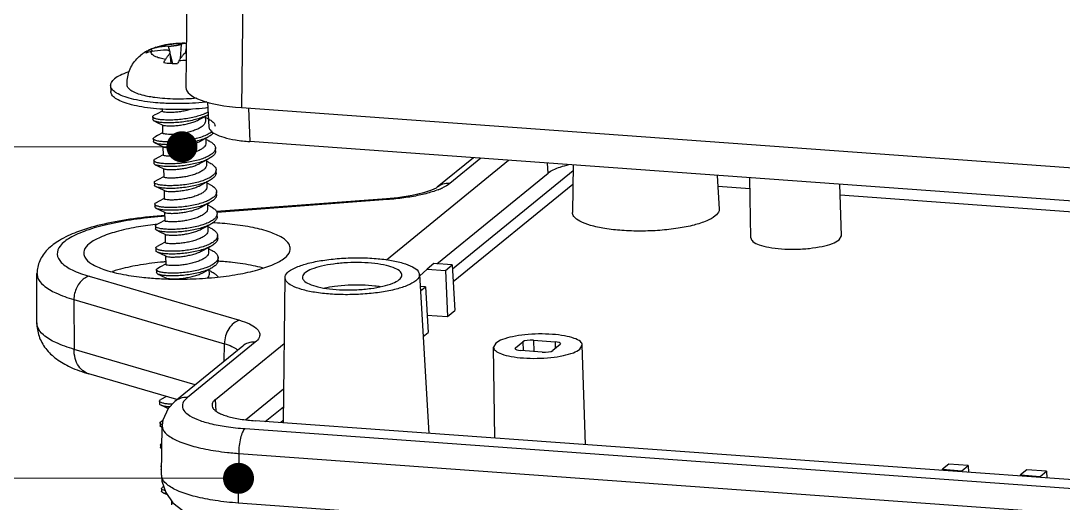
# Model space of a CAD drawing. Header units: millimetres. Extents: x 0 to 1787, y -410 to 0.
# Drawn here: x 1456.2 to 1506.6, y -365.4 to -342.1 of the extents above; entities that cross this region are included whole.
import ezdxf

# ---------------------------------------------------------------- set-up
doc = ezdxf.new("R2010")
doc.units = ezdxf.units.MM
doc.header["$MEASUREMENT"] = 0
doc.layers.get('0').update_dxf_attribs({"linetype": 'CONTINUOUS'})
doc.layers.add('3_ALL_AXES', color=7, linetype='CONTINUOUS')
doc.layers.add('from', color=7, linetype='CONTINUOUS', lineweight=13)
doc.styles.add('宋体', font='SimSun.ttf')
doc.dimstyles.new('YanXiu', dxfattribs={"dimscale": 1.5, "dimtxt": 2.5, "dimasz": 2.2, "dimexe": 0.65, "dimexo": 0.65, "dimgap": 0.5, "dimtad": 1, "dimzin": 0, "dimdsep": 46, "dimtxsty": '宋体', "dimcen": 0, "dimclrd": 3, "dimclre": 3, "dimclrt": 3, "dimadec": 0, "dimazin": 0, "dimtfac": 1, "dimtdec": 4, "dimtofl": 0, "dimtmove": 0, "dimatfit": 3, "dimfxl": 0, "dimtolj": 1, "dimtzin": 0, "dimlwd": 0, "dimlwe": 0, "dimarcsym": 0})

# ---------------------------------------------------------------- blocks, each defined once
blk = doc.blocks.new('*U24')
at = {"color": 7, "linetype": 'Continuous'}
for p, q in [((-129.144, 81.186), (-129.418, 55.945)), ((-126.449, 80.204), (-126.723, 54.967)), ((-129.651, 58.032), (-129.69, 57.326)), ((-129.446, 58.08), (-129.432, 58.08)), ((-131.105, 57.791), (-131.042, 57.707)), ((-131.042, 57.707), (-131.025, 57.685)), ((-130.272, 57.935), (-130.214, 57.711)), ((-130.197, 57.586), (-130.143, 57.112)), ((-130.12, 57.111), (-130.172, 57.654)), ((-130.155, 57.484), (-130.058, 57.108)), ((-129.397, 57.862), (-129.45, 57.601)), ((-128.374, 55.235), (-128.301, 54.029)), ((-126.723, 54.967), (-23.693, 47.513)), ((-126.385, 54.942), (-126.327, 53.328)), ((-131.017, 54.525), (-131.013, 54.393)), ((-128.37, 54.443), (-128.475, 54.492)), ((-130.943, 54.323), (-130.798, 54.255)), ((-130.798, 54.255), (-130.524, 54.125)), ((-130.992, 53.468), (-130.988, 53.335)), ((-128.345, 53.385), (-128.45, 53.434)), ((-130.918, 53.265), (-130.773, 53.198)), ((-130.773, 53.198), (-130.499, 53.068)), ((-127.977, 52.878), (-127.98, 53.01)), ((-23.3, 45.875), (-126.327, 53.328)), ((-119.709, 47.607), (-113.808, 52.422)), ((-115.506, 52.545), (-117.258, 51.115)), ((-115.156, 52.52), (-116.647, 51.303)), ((-130.966, 52.41), (-130.963, 52.278)), ((-130.893, 52.208), (-130.748, 52.14)), ((-130.748, 52.14), (-130.474, 52.01)), ((-128.32, 52.327), (-128.425, 52.376)), ((-127.952, 51.82), (-127.955, 51.952)), ((-116.524, 47.176), (-110.697, 51.93)), ((-111.905, 51.804), (-111.933, 52.286)), ((-110.694, 52.197), (-110.723, 49.895)), ((-117.287, 47.413), (-111.905, 51.804)), ((-103.722, 51.692), (-103.624, 50.064)), ((-102.099, 48.67), (-102.142, 51.578)), ((-130.941, 51.352), (-130.938, 51.22)), ((-130.868, 51.15), (-130.723, 51.082)), ((-130.723, 51.082), (-130.449, 50.952)), ((-128.294, 51.269), (-128.4, 51.319)), ((-110.706, 51.257), (-116.486, 46.54)), ((-102.134, 51.042), (-103.69, 51.155)), ((-97.713, 48.774), (-97.795, 51.264)), ((-119.717, 50.555), (-127.935, 49.938)), ((-127.927, 50.762), (-127.93, 50.894)), ((-119.665, 50.519), (-127.909, 49.901)), ((-119.161, 50.609), (-119.717, 50.555)), ((-119.665, 50.519), (-119.717, 50.555)), ((-76.395, 49.18), (-97.777, 50.727)), ((-130.916, 50.294), (-130.913, 50.162)), ((-130.843, 50.092), (-130.698, 50.024)), ((-130.698, 50.024), (-130.424, 49.894)), ((-128.269, 50.211), (-128.375, 50.261)), ((-130.435, 49.751), (-130.61, 49.738)), ((-130.558, 49.702), (-130.61, 49.738)), ((-130.432, 49.711), (-130.558, 49.702)), ((-127.902, 49.704), (-127.905, 49.836)), ((-130.891, 49.236), (-130.888, 49.104)), ((-130.818, 49.034), (-130.673, 48.966)), ((-130.673, 48.966), (-130.399, 48.837)), ((-128.244, 49.154), (-128.35, 49.203)), ((-127.876, 48.646), (-127.88, 48.779)), ((-97.833, 48.571), (-97.713, 48.774)), ((-130.866, 48.179), (-130.863, 48.046)), ((-130.793, 47.976), (-130.648, 47.909)), ((-130.648, 47.909), (-130.374, 47.779)), ((-128.219, 48.096), (-128.325, 48.145)), ((-127.851, 47.589), (-127.855, 47.721)), ((-117.425, 47.423), (-117.751, 47.157)), ((-116.534, 47.358), (-117.425, 47.423)), ((-136.622, 44.556), (-136.614, 46.949)), ((-130.841, 47.121), (-130.838, 46.989)), ((-130.767, 46.919), (-130.623, 46.851)), ((-128.194, 47.038), (-128.3, 47.088)), ((-118.125, 46.899), (-117.663, 39.212)), ((-117.751, 47.157), (-118.12, 46.814)), ((-117.751, 47.157), (-116.86, 47.093)), ((-116.86, 47.093), (-116.534, 47.358)), ((-116.86, 47.093), (-116.77, 44.861)), ((-116.534, 47.358), (-116.405, 45.159)), ((-134.099, 46.813), (-126.82, 44.681)), ((-130.623, 46.851), (-130.349, 46.721)), ((-124.623, 46.745), (-124.711, 39.722)), ((-117.837, 46.295), (-118.09, 46.314)), ((-118.077, 46.1), (-117.837, 46.295)), ((-117.837, 46.295), (-117.708, 44.096)), ((-134.831, 45.681), (-134.823, 43.277)), ((-134.831, 45.681), (-127.552, 43.549)), ((-117.757, 44.932), (-116.77, 44.861)), ((-116.77, 44.861), (-116.405, 45.159)), ((-117.945, 43.902), (-117.708, 44.096)), ((-126.667, 43.438), (-129.951, 40.758)), ((-126.058, 43.624), (-129.341, 40.946)), ((-127.984, 40.856), (-124.663, 43.565)), ((-127.558, 42.711), (-127.552, 43.549)), ((-114.428, 43.578), (-114.545, 43.382)), ((-114.481, 38.982), (-114.545, 43.381)), ((-113.495, 43.312), (-113.473, 43.35)), ((-113.473, 43.35), (-113.115, 43.642)), ((-113.471, 43.283), (-113.473, 43.35)), ((-113.115, 43.642), (-113.102, 43.22)), ((-112.606, 43.721), (-112.59, 43.17)), ((-112.606, 43.721), (-111.567, 43.646)), ((-111.319, 43.512), (-111.677, 43.22)), ((-111.567, 43.646), (-111.563, 43.313)), ((-111.297, 43.549), (-111.319, 43.512)), ((-110.364, 43.284), (-110.247, 43.483)), ((-110.089, 38.676), (-110.247, 43.483)), ((-128.967, 41.561), (-134.823, 43.277)), ((-112.185, 43.141), (-113.225, 43.216)), ((-129.846, 40.844), (-134.113, 42.093)), ((-126.526, 39.874), (-124.691, 41.372)), ((-130.351, 40.992), (-130.624, 40.847)), ((-127.951, 40.291), (-127.984, 40.856)), ((-130.691, 40.774), (-130.688, 40.642)), ((-130.617, 40.572), (-130.472, 40.504)), ((-130.472, 40.504), (-130.279, 40.413)), ((-125.582, 39.785), (-124.701, 40.503)), ((-130.539, 39.821), (-130.598, 39.79)), ((-23.037, 32.367), (-126.063, 39.82)), ((-124.71, 39.83), (-124.832, 39.731)), ((-130.666, 39.716), (-130.663, 39.584)), ((-130.59, 37.191), (-130.564, 39.593)), ((-130.564, 39.592), (-130.564, 39.588)), ((-126.554, 39.443), (-23.475, 31.986)), ((-130.641, 38.659), (-130.637, 38.526)), ((-126.857, 38.241), (-126.884, 35.836)), ((-126.857, 38.241), (-23.778, 30.784)), ((-130.615, 37.601), (-130.612, 37.469)), ((-92.854, 37.417), (-92.838, 37.473)), ((-92.531, 37.724), (-92.838, 37.473)), ((-92.838, 37.473), (-91.893, 37.405)), ((-91.586, 37.655), (-92.531, 37.724)), ((-91.893, 37.405), (-91.906, 37.349)), ((-91.893, 37.405), (-91.586, 37.655)), ((-91.586, 37.655), (-91.567, 37.324)), ((-88.751, 37.45), (-89.058, 37.2)), ((-87.805, 37.382), (-88.751, 37.45)), ((-88.112, 37.131), (-87.805, 37.382)), ((-87.805, 37.382), (-87.786, 37.051)), ((-89.073, 37.144), (-89.058, 37.2)), ((-89.058, 37.2), (-88.112, 37.131)), ((-88.112, 37.131), (-88.125, 37.075)), ((-130.59, 36.543), (-130.587, 36.411)), ((-130.484, 36.637), (-130.523, 36.616)), ((-130.517, 36.341), (-130.321, 36.249)), ((-23.681, 28.371), (-126.884, 35.836))]:
    blk.add_line(p, q, dxfattribs=at)
for points in [[(-130.568, 54.801), (-130.811, 54.672), (-130.949, 54.599)], [(-128.771, 54.39), (-128.511, 54.528), (-128.373, 54.601)], [(-130.543, 53.744), (-130.786, 53.614), (-130.924, 53.541)], [(-128.746, 53.332), (-128.486, 53.471), (-128.348, 53.543)], [(-130.518, 52.686), (-130.761, 52.556), (-130.899, 52.483)], [(-128.72, 52.274), (-128.461, 52.413), (-128.323, 52.486)], [(-130.493, 51.628), (-130.736, 51.498), (-130.874, 51.425)], [(-128.695, 51.217), (-128.436, 51.355), (-128.298, 51.428)], [(-117.258, 51.115), (-117.311, 51.08), (-117.531, 50.975), (-117.919, 50.846), (-118.466, 50.717), (-119.161, 50.609)], [(-130.468, 50.57), (-130.711, 50.44), (-130.849, 50.367)], [(-128.67, 50.159), (-128.411, 50.297), (-128.273, 50.37)], [(-130.443, 49.512), (-130.686, 49.383), (-130.824, 49.31)], [(-128.645, 49.101), (-128.386, 49.24), (-128.248, 49.312)], [(-130.418, 48.455), (-130.661, 48.325), (-130.799, 48.252)], [(-128.62, 48.043), (-128.361, 48.182), (-128.223, 48.254)], [(-130.393, 47.397), (-130.636, 47.267), (-130.774, 47.194)], [(-128.595, 46.985), (-128.336, 47.124), (-128.198, 47.197)], [(-129.951, 40.758), (-130.275, 40.423), (-130.536, 39.849), (-130.564, 39.588)], [(-130.59, 37.193), (-130.57, 36.905), (-130.39, 36.345), (-130.04, 35.858), (-129.561, 35.476), (-128.978, 35.188), (-128.266, 34.965), (-127.379, 34.794), (-126.502, 34.701)]]:
    blk.add_lwpolyline(points, dxfattribs=at)
for centre, radius, start, end in [((-129.533, 53.345), 4.732, 95.5211, 97.8979), ((-129.492, 52.935), 5.145, 93.7337, 95.5335), ((-129.472, 52.636), 5.444, 91.2676, 93.7401), ((-129.471, 52.614), 5.466, 89.7379, 91.2702), ((-129.4, 57.446), 0.636, 94.1534, 97.2417), ((-130.83, 56.287), 1.411, 100.4031, 110.8953), ((-130.592, 56.737), 1.173, 115.9552, 116.1072), ((-130.602, 56.473), 1.411, 100.4031, 110.8953), ((-130.12, 52.439), 5.324, 94.0853, 100.4369), ((-129.892, 52.625), 5.324, 94.0853, 100.4369), ((-129.71, 62.717), 5.462, 269.7372, 273.2164), ((-129.054, 55.897), 1.463, 297.7095, 299.3734), ((-128.993, 53.109), 1.472, 63.0022, 64.9467), ((-118.414, 54.07), 3.3, 291.3889, 295.3984), ((-128.891, 27.48), 22.284, 94.2919, 94.4149), ((-128.232, 49.866), 0.334, 330.7191, 332.6614), ((-129.127, 33.227), 16.181, 96.0225, 96.2929), ((-129.166, 50.21), 2.052, 294.1578, 294.6192), ((-129.8, 63.387), 16.715, 266.6291, 267.9015), ((-128.681, 47.004), 0.414, 318.5695, 322.9873), ((-130.536, 39.645), 0.144, 224.6912, 226.5061), ((-110.23, 38.666), 0.141, 359.3952, 4.0076), ((-125.649, 54.109), 15.914, 263.653, 264.9067), ((-125.537, 55.349), 17.159, 264.9004, 265.587)]:
    blk.add_arc(centre, radius, start, end, dxfattribs=at)
for centre, major_axis, ratio, start_param, end_param in [((-125.417, 56.03), (4.001, 0.095), 0.27333, 3.132075, 4.37343), ((-112.737, 43.615), (0.4, 0.009), 0.273461, 1.232563, 2.803283), ((-111.697, 43.539), (0.4, 0.009), 0.273435, -0.001728, 1.232418), ((-113.095, 43.322), (0.4, 0.009), 0.273435, -3.137146, -1.909175), ((-112.055, 43.247), (0.4, 0.009), 0.273461, -1.90903, -0.338309)]:
    blk.add_ellipse(centre, major_axis=major_axis, ratio=ratio, start_param=start_param, end_param=end_param, dxfattribs=at)
for points, start_tangent, end_tangent in [([(-130.183, 58.032), (-130.393, 57.998), (-130.65, 57.936), (-130.857, 57.861)], (-0.990444, -0.137919), (-0.911403, -0.411516)), ([(-130.272, 57.935), (-130.224, 57.939), (-130.177, 57.943), (-130.129, 57.948), (-130.079, 57.953), (-130.028, 57.959), (-129.976, 57.966), (-129.924, 57.973), (-129.876, 57.981), (-129.83, 57.989), (-129.788, 57.997), (-129.751, 58.004), (-129.719, 58.012), (-129.693, 58.018), (-129.67, 58.025), (-129.651, 58.032)], (0.997441, 0.071498), (0.930146, 0.36719)), ([(-129.48, 58.077), (-129.515, 58.071), (-129.551, 58.064), (-129.586, 58.054), (-129.62, 58.043), (-129.651, 58.032)], (-0.992037, -0.125945), (-0.930146, -0.36719)), ([(-131.333, 57.605), (-131.302, 57.653), (-131.253, 57.701)], (0.432012, 0.901868), (0.774806, 0.632199)), ([(-131.253, 57.701), (-131.187, 57.747), (-131.108, 57.79)], (0.774806, 0.632199), (0.897971, 0.440055)), ([(-130.397, 57.304), (-130.654, 57.355), (-130.86, 57.421), (-131.004, 57.499), (-131.08, 57.585), (-131.085, 57.675)], (-0.988599, 0.150574), (0.331469, 0.943466)), ([(-130.172, 57.653), (-130.173, 57.66), (-130.179, 57.677), (-130.192, 57.694), (-130.21, 57.708), (-130.234, 57.721), (-130.263, 57.732), (-130.296, 57.74), (-130.333, 57.747), (-130.371, 57.75), (-130.411, 57.752), (-130.454, 57.752), (-130.5, 57.749)], (-0.093448, 0.995624), (-0.997441, -0.071498)), ([(-130.197, 57.586), (-130.229, 57.546), (-130.262, 57.502), (-130.296, 57.456), (-130.33, 57.406), (-130.364, 57.355), (-130.397, 57.304)], (-0.626057, -0.779777), (-0.533348, -0.845896)), ([(-130.197, 57.586), (-130.184, 57.606), (-130.175, 57.625), (-130.171, 57.643), (-130.172, 57.653)], (0.626057, 0.779777), (-0.093448, 0.995624)), ([(-129.536, 57.538), (-129.567, 57.498), (-129.6, 57.455), (-129.634, 57.408), (-129.669, 57.358), (-129.702, 57.307), (-129.735, 57.256)], (-0.626057, -0.779777), (-0.533348, -0.845896)), ([(-129.4, 57.621), (-129.437, 57.607), (-129.468, 57.592), (-129.495, 57.575), (-129.517, 57.558), (-129.536, 57.538)], (-0.947751, -0.319012), (-0.626057, -0.779777)), ([(-130.481, 57.146), (-130.442, 57.226), (-130.397, 57.304)], (0.414946, 0.909846), (0.533348, 0.845896)), ([(-130.481, 57.146), (-130.162, 57.112), (-129.82, 57.098)], (0.990464, -0.137771), (0.999898, -0.014306)), ([(-129.735, 57.256), (-129.78, 57.178), (-129.82, 57.098)], (-0.533348, -0.845896), (-0.414946, -0.909846)), ([(-128.463, 54.691), (-128.519, 54.666), (-128.784, 54.571), (-129.083, 54.492), (-129.404, 54.431), (-129.73, 54.39), (-130.047, 54.368), (-130.338, 54.365), (-130.591, 54.38), (-130.792, 54.409), (-130.933, 54.45), (-131.006, 54.498), (-131.013, 54.525)], (-0.90939, -0.415944), (-0.033943, 0.999424)), ([(-131.013, 54.525), (-131.009, 54.551), (-130.95, 54.599)], (-0.033943, 0.999424), (0.915154, 0.403105)), ([(-128.373, 54.601), (-128.419, 54.578), (-128.667, 54.476), (-128.956, 54.39), (-129.272, 54.321), (-129.6, 54.272), (-129.924, 54.242), (-130.229, 54.232), (-130.499, 54.24), (-130.722, 54.264), (-130.887, 54.302), (-130.944, 54.321)], (-0.885178, -0.465253), (-0.908353, 0.418205)), ([(-129.142, 54.889), (-129.253, 54.857), (-129.497, 54.801), (-129.745, 54.761), (-129.979, 54.738), (-130.189, 54.73), (-130.36, 54.735), (-130.482, 54.751), (-130.55, 54.775), (-130.558, 54.792)], (-0.955668, -0.294445), (-0.18242, 0.983221)), ([(-128.344, 54.751), (-128.463, 54.691)], (-0.872691, -0.488273), (-0.90939, -0.415944)), ([(-130.944, 54.321), (-130.985, 54.348), (-131.013, 54.393)], (-0.908353, 0.418205), (-0.134957, 0.990852)), ([(-128.526, 54.159), (-128.634, 54.055), (-128.795, 53.957), (-128.998, 53.871), (-129.226, 53.8), (-129.47, 53.744), (-129.717, 53.704), (-129.952, 53.68), (-130.163, 53.672), (-130.334, 53.677), (-130.456, 53.693), (-130.525, 53.717), (-130.533, 53.735)], (-0.601357, -0.79898), (-0.184882, 0.982761)), ([(-130.527, 54.123), (-130.466, 54.108), (-130.344, 54.092), (-130.174, 54.087), (-129.964, 54.095), (-129.73, 54.118), (-129.482, 54.158), (-129.238, 54.214), (-129.01, 54.285), (-128.807, 54.371), (-128.771, 54.39)], (0.791595, -0.611047), (0.880451, 0.474136)), ([(-128.471, 54.312), (-128.475, 54.269), (-128.526, 54.159)], (0.029681, -0.999559), (-0.601357, -0.79898)), ([(-128.325, 54.421), (-128.3, 54.408), (-128.135, 54.297), (-128.035, 54.177), (-128.005, 54.068)], (0.890898, -0.454204), (0.032169, -0.999482)), ([(-128.298, 54.029), (-128.248, 53.89), (-128.006, 53.697), (-127.585, 53.532), (-127.013, 53.406), (-126.327, 53.328)], (0.100706, -0.994916), (0.997394, -0.072152)), ([(-128.439, 53.633), (-128.564, 53.58), (-128.84, 53.489), (-129.147, 53.415), (-129.471, 53.36), (-129.796, 53.324), (-130.107, 53.308), (-130.389, 53.31), (-130.628, 53.329), (-130.813, 53.361), (-130.936, 53.405), (-130.989, 53.455), (-130.99, 53.467)], (-0.909379, -0.415969), (0.102679, 0.994715)), ([(-130.99, 53.467), (-130.972, 53.508), (-130.926, 53.543)], (0.102679, 0.994715), (0.902632, 0.430414)), ([(-128.348, 53.543), (-128.503, 53.471), (-128.772, 53.376), (-129.075, 53.298), (-129.398, 53.238), (-129.727, 53.198), (-130.044, 53.177), (-130.334, 53.176), (-130.584, 53.192), (-130.781, 53.222), (-130.916, 53.265), (-130.918, 53.265)], (-0.884688, -0.466184), (-0.926003, 0.377515)), ([(-128.148, 53.81), (-128.158, 53.802), (-128.333, 53.685), (-128.439, 53.633)], (-0.758673, -0.651471), (-0.909379, -0.415969)), ([(-128.073, 53.751), (-128.122, 53.699), (-128.283, 53.58), (-128.348, 53.543)], (-0.629448, -0.777042), (-0.884688, -0.466184)), ([(-130.918, 53.265), (-130.982, 53.314), (-130.985, 53.335)], (-0.926003, 0.377515), (0.042789, 0.999084)), ([(-130.502, 53.065), (-130.441, 53.05), (-130.319, 53.034), (-130.148, 53.029), (-129.936, 53.037), (-129.702, 53.061), (-129.454, 53.101), (-129.21, 53.157), (-128.982, 53.228), (-128.78, 53.314), (-128.745, 53.332)], (0.790455, -0.61252), (0.880452, 0.474135)), ([(-128.501, 53.102), (-128.595, 53.008), (-128.732, 52.92), (-128.904, 52.839), (-129.1, 52.771), (-129.314, 52.714), (-129.535, 52.67), (-129.754, 52.639), (-129.961, 52.62), (-130.148, 52.614), (-130.302, 52.619)], (-0.601357, -0.79898), (-0.997567, 0.069709)), ([(-128.446, 53.254), (-128.449, 53.211), (-128.501, 53.102)], (0.029716, -0.999558), (-0.601357, -0.79898)), ([(-128.345, 53.385), (-128.222, 53.32), (-128.075, 53.206), (-127.994, 53.084), (-127.98, 53.01)], (0.906118, -0.423025), (0.0291, -0.999577)), ([(-127.98, 53.01), (-127.985, 52.958), (-128.008, 52.893)], (0.0291, -0.999577), (-0.448924, -0.89357)), ([(-130.966, 52.41), (-130.966, 52.414), (-130.925, 52.468), (-130.9, 52.484)], (-0.099555, 0.995032), (0.871803, 0.489857)), ([(-128.008, 52.893), (-128.046, 52.832), (-128.176, 52.71), (-128.368, 52.597), (-128.613, 52.495), (-128.899, 52.409), (-129.212, 52.34), (-129.538, 52.29), (-129.86, 52.26), (-130.165, 52.249), (-130.436, 52.256), (-130.661, 52.279)], (-0.448924, -0.89357), (-0.988661, 0.150163)), ([(-128.323, 52.486), (-128.354, 52.47), (-128.598, 52.367), (-128.884, 52.28), (-129.198, 52.21), (-129.526, 52.159), (-129.851, 52.128), (-130.158, 52.117), (-130.431, 52.124), (-130.658, 52.147)], (-0.885167, -0.465274), (-0.988661, 0.150163)), ([(-130.302, 52.619), (-130.407, 52.63), (-130.478, 52.648), (-130.511, 52.669), (-130.511, 52.676)], (-0.997567, 0.069709), (0.160475, 0.98704)), ([(-127.977, 52.878), (-127.98, 52.835), (-128.037, 52.708), (-128.164, 52.585), (-128.323, 52.486)], (0.032574, -0.999469), (-0.885167, -0.465274)), ([(-130.661, 52.279), (-130.831, 52.315), (-130.934, 52.362), (-130.966, 52.41)], (-0.988661, 0.150163), (-0.099555, 0.995032)), ([(-130.894, 52.205), (-130.931, 52.23), (-130.963, 52.278)], (-0.901022, 0.433774), (-0.099555, 0.995032)), ([(-130.658, 52.147), (-130.828, 52.183), (-130.894, 52.205)], (-0.988661, 0.150163), (-0.901022, 0.433774)), ([(-128.476, 52.044), (-128.584, 51.94), (-128.745, 51.842), (-128.947, 51.755), (-129.175, 51.684), (-129.419, 51.628), (-129.667, 51.588), (-129.901, 51.565), (-130.113, 51.556), (-130.284, 51.561), (-130.406, 51.577), (-130.475, 51.601), (-130.483, 51.619)], (-0.601357, -0.79898), (-0.184916, 0.982754)), ([(-130.475, 52.009), (-130.462, 52.005), (-130.392, 51.987), (-130.286, 51.976)], (0.932935, -0.360046), (0.997567, -0.069709)), ([(-130.286, 51.976), (-130.132, 51.971), (-129.946, 51.977), (-129.739, 51.996), (-129.52, 52.027), (-129.299, 52.071), (-129.085, 52.128), (-128.889, 52.196), (-128.72, 52.274)], (0.997567, -0.069709), (0.880071, 0.474842)), ([(-128.421, 52.196), (-128.424, 52.153), (-128.476, 52.044)], (0.029684, -0.999559), (-0.601357, -0.79898)), ([(-128.32, 52.327), (-128.309, 52.322), (-128.124, 52.213), (-128.005, 52.094), (-127.956, 51.968), (-127.955, 51.952)], (0.905893, -0.423506), (0.014763, -0.999891)), ([(-127.955, 51.952), (-127.98, 51.84)], (0.014763, -0.999891), (-0.418166, -0.908371)), ([(-111.905, 51.804), (-111.658, 51.957), (-111.311, 52.096), (-110.893, 52.212)], (0.774806, 0.632199), (0.97397, 0.226676)), ([(-128.388, 51.518), (-128.461, 51.486), (-128.731, 51.391), (-129.036, 51.313), (-129.362, 51.253), (-129.691, 51.213), (-130.009, 51.194), (-130.299, 51.193), (-130.548, 51.21), (-130.743, 51.241), (-130.875, 51.284), (-130.937, 51.334), (-130.938, 51.352)], (-0.909418, -0.415883), (0.076491, 0.99707)), ([(-130.938, 51.352), (-130.926, 51.388), (-130.875, 51.428)], (0.076491, 0.99707), (0.913704, 0.40638)), ([(-128.298, 51.428), (-128.458, 51.354), (-128.728, 51.259), (-129.033, 51.18), (-129.358, 51.121), (-129.688, 51.081), (-130.006, 51.061), (-130.296, 51.061), (-130.545, 51.077), (-130.74, 51.109), (-130.868, 51.15)], (-0.884674, -0.46621), (-0.918404, 0.395643)), ([(-127.98, 51.84), (-128.076, 51.714), (-128.239, 51.595), (-128.388, 51.518)], (-0.418166, -0.908371), (-0.909418, -0.415883)), ([(-127.952, 51.82), (-127.977, 51.708), (-128.073, 51.582), (-128.236, 51.463), (-128.298, 51.428)], (0.014763, -0.999891), (-0.884674, -0.46621)), ([(-130.868, 51.15), (-130.872, 51.152), (-130.934, 51.202), (-130.935, 51.22)], (-0.918404, 0.395643), (0.076491, 0.99707)), ([(-128.451, 50.986), (-128.558, 50.882), (-128.719, 50.784), (-128.92, 50.698), (-129.148, 50.627), (-129.393, 50.571), (-129.64, 50.531), (-129.874, 50.507), (-130.086, 50.498), (-130.259, 50.504), (-130.381, 50.519), (-130.45, 50.543), (-130.458, 50.561)], (-0.601357, -0.79898), (-0.185275, 0.982687)), ([(-130.451, 50.949), (-130.391, 50.934), (-130.269, 50.918), (-130.097, 50.913), (-129.886, 50.922), (-129.652, 50.945), (-129.404, 50.985), (-129.16, 51.041), (-128.932, 51.112), (-128.73, 51.199), (-128.695, 51.217)], (0.790436, -0.612544), (0.880452, 0.474135)), ([(-128.396, 51.139), (-128.399, 51.096), (-128.451, 50.986)], (0.029717, -0.999558), (-0.601357, -0.79898)), ([(-128.294, 51.269), (-128.168, 51.202), (-128.021, 51.087), (-127.942, 50.963), (-127.93, 50.894)], (0.906123, -0.423014), (0.026396, -0.999652)), ([(-117.211, 50.997), (-117.503, 50.895)], (-0.930662, -0.365879), (-0.953824, -0.300367)), ([(-116.647, 51.303), (-117.002, 51.258), (-117.257, 51.116)], (-0.997394, 0.072152), (-0.775398, -0.631473)), ([(-116.647, 51.303), (-116.999, 51.089)], (-0.774938, -0.632037), (-0.902812, -0.430036)), ([(-128.365, 50.459), (-128.589, 50.371), (-128.881, 50.285), (-129.2, 50.218), (-129.53, 50.169), (-129.855, 50.142), (-130.158, 50.133), (-130.426, 50.143), (-130.644, 50.169), (-130.803, 50.207), (-130.895, 50.255), (-130.914, 50.295)], (-0.909641, -0.415396), (-0.150749, 0.988572)), ([(-127.957, 50.778), (-128.002, 50.708), (-128.138, 50.586), (-128.337, 50.472), (-128.365, 50.459)], (-0.444919, -0.895571), (-0.909641, -0.415396)), ([(-127.927, 50.762), (-127.933, 50.703), (-127.999, 50.576), (-128.135, 50.453), (-128.273, 50.37)], (0.026396, -0.999652), (-0.885143, -0.46532)), ([(-127.93, 50.894), (-127.936, 50.836), (-127.957, 50.778)], (0.026396, -0.999652), (-0.444919, -0.895571)), ([(-117.503, 50.895), (-118.136, 50.73), (-118.869, 50.603), (-119.665, 50.519)], (-0.953824, -0.300367), (-0.997196, -0.074837)), ([(-130.914, 50.295), (-130.914, 50.308), (-130.861, 50.361), (-130.849, 50.367)], (-0.150749, 0.988572), (0.886338, 0.463039)), ([(-130.844, 50.089), (-130.892, 50.123), (-130.911, 50.162)], (-0.922822, 0.385226), (-0.150749, 0.988572)), ([(-128.273, 50.37), (-128.334, 50.34), (-128.586, 50.238), (-128.878, 50.153), (-129.197, 50.085), (-129.527, 50.037), (-129.851, 50.009), (-130.155, 50.001), (-130.422, 50.011), (-130.641, 50.036), (-130.8, 50.075), (-130.844, 50.089)], (-0.885143, -0.46532), (-0.922822, 0.385226)), ([(-128.426, 49.928), (-128.533, 49.825), (-128.692, 49.727), (-128.893, 49.641), (-129.121, 49.57), (-129.366, 49.513), (-129.613, 49.473), (-129.847, 49.449), (-130.06, 49.441), (-130.234, 49.446), (-130.356, 49.462), (-130.425, 49.486), (-130.433, 49.504)], (-0.601357, -0.79898), (-0.184994, 0.98274)), ([(-130.426, 49.892), (-130.366, 49.876), (-130.244, 49.861), (-130.071, 49.855), (-129.859, 49.864), (-129.625, 49.888), (-129.378, 49.928), (-129.133, 49.984), (-128.905, 50.055), (-128.704, 50.141), (-128.67, 50.159)], (0.790242, -0.612795), (0.880449, 0.47414)), ([(-128.371, 50.081), (-128.374, 50.038), (-128.426, 49.928)], (0.029718, -0.999558), (-0.601357, -0.79898)), ([(-128.269, 50.212), (-128.223, 50.189), (-128.049, 50.078), (-127.941, 49.958), (-127.905, 49.836)], (0.905739, -0.423837), (0.027292, -0.999627)), ([(-103.818, 49.727), (-104.231, 49.491), (-104.845, 49.288), (-105.618, 49.131), (-106.497, 49.031), (-107.422, 48.996), (-108.33, 49.026), (-109.159, 49.121), (-109.853, 49.274), (-110.364, 49.474), (-110.658, 49.708), (-110.719, 49.896)], (-0.774806, -0.632199), (-0.0397, 0.999212)), ([(-103.629, 50.063), (-103.633, 49.98), (-103.818, 49.727)], (0.100431, -0.994944), (-0.774806, -0.632199)), ([(-130.61, 49.738), (-132.132, 49.569), (-133.535, 49.298), (-134.699, 48.942), (-135.526, 48.549), (-136.108, 48.099), (-136.483, 47.556), (-136.614, 46.949)], (-0.997196, -0.074838), (-0.00352, -0.999994)), ([(-130.606, 49.698), (-131.938, 49.552), (-133.191, 49.319), (-134.235, 49.018), (-135.017, 48.663), (-135.492, 48.275), (-135.636, 47.875), (-135.44, 47.484), (-134.916, 47.122), (-134.099, 46.813)], (-0.997033, -0.07698), (0.959672, -0.281122)), ([(-128.339, 49.402), (-128.454, 49.353), (-128.731, 49.261), (-129.041, 49.185), (-129.368, 49.129), (-129.697, 49.093), (-130.011, 49.077), (-130.295, 49.079), (-130.535, 49.098), (-130.72, 49.132), (-130.84, 49.177), (-130.89, 49.228), (-130.89, 49.236)], (-0.909393, -0.415939), (0.098935, 0.995094)), ([(-127.941, 49.703), (-128.049, 49.578), (-128.223, 49.46), (-128.339, 49.402)], (-0.489023, -0.872271), (-0.909393, -0.415939)), ([(-127.902, 49.704), (-127.901, 49.699), (-127.938, 49.571), (-128.046, 49.446), (-128.219, 49.328), (-128.248, 49.312)], (0.027292, -0.999627), (-0.88468, -0.466198)), ([(-124.37, 48.148), (-124.421, 48.358), (-124.745, 48.668), (-125.339, 48.943), (-126.162, 49.164), (-127.179, 49.321), (-128.128, 49.395)], (-0.017977, 0.999838), (-0.998866, 0.047616)), ([(-127.905, 49.836), (-127.905, 49.831), (-127.936, 49.713)], (0.027292, -0.999627), (-0.459175, -0.888346)), ([(-130.901, 49.311), (-131.822, 49.18), (-132.789, 48.964), (-133.562, 48.693), (-134.089, 48.385)], (-0.993974, -0.109619), (-0.774806, -0.632199)), ([(-130.89, 49.236), (-130.867, 49.281), (-130.825, 49.312)], (0.098935, 0.995094), (0.890923, 0.454155)), ([(-130.818, 49.034), (-130.837, 49.044), (-130.887, 49.095), (-130.887, 49.104)], (-0.898691, 0.438582), (0.098935, 0.995094)), ([(-128.248, 49.312), (-128.451, 49.221), (-128.728, 49.128), (-129.037, 49.053), (-129.365, 48.997), (-129.693, 48.961), (-130.008, 48.944), (-130.292, 48.947), (-130.532, 48.966), (-130.717, 49), (-130.818, 49.034)], (-0.88468, -0.466198), (-0.898691, 0.438582)), ([(-130.401, 48.834), (-130.341, 48.819), (-130.218, 48.803), (-130.045, 48.798), (-129.832, 48.806), (-129.597, 48.83), (-129.351, 48.87), (-129.106, 48.927), (-128.878, 48.998), (-128.677, 49.084), (-128.645, 49.101)], (0.790371, -0.612628), (0.880444, 0.474149)), ([(-128.346, 49.023), (-128.352, 48.969), (-128.401, 48.87)], (0.022346, -0.99975), (-0.601357, -0.79898)), ([(-128.244, 49.154), (-128.088, 49.068), (-127.952, 48.951), (-127.886, 48.826), (-127.88, 48.779)], (0.906221, -0.422804), (0.01634, -0.999866)), ([(-134.089, 48.385), (-134.341, 48.057), (-134.354, 47.912)], (-0.774806, -0.632199), (0.074948, -0.997187)), ([(-128.401, 48.87), (-128.508, 48.767), (-128.669, 48.669), (-128.87, 48.583), (-129.098, 48.512), (-129.343, 48.455), (-129.59, 48.415), (-129.824, 48.392), (-130.036, 48.383), (-130.209, 48.388), (-130.331, 48.404), (-130.4, 48.428), (-130.408, 48.446)], (-0.601357, -0.79898), (-0.185276, 0.982686)), ([(-127.905, 48.665), (-127.971, 48.571), (-128.118, 48.45), (-128.311, 48.345)], (-0.430489, -0.902596), (-0.909082, -0.416618)), ([(-127.877, 48.646), (-127.889, 48.566), (-127.968, 48.439), (-128.115, 48.318), (-128.223, 48.254)], (0.01634, -0.999866), (-0.884962, -0.465663)), ([(-127.88, 48.779), (-127.892, 48.698), (-127.905, 48.665)], (0.01634, -0.999866), (-0.430489, -0.902596)), ([(-102.099, 48.671), (-102.003, 48.5), (-101.703, 48.338), (-101.226, 48.213), (-100.62, 48.138), (-99.945, 48.12), (-99.265, 48.161), (-98.648, 48.257), (-98.155, 48.398), (-97.833, 48.571)], (0.049186, -0.99879), (0.774806, 0.632199)), ([(-134.354, 47.912), (-134.304, 47.728), (-133.981, 47.418), (-133.386, 47.143), (-132.563, 46.922), (-131.546, 46.765), (-130.783, 46.701)], (0.074948, -0.997187), (0.998261, -0.058947)), ([(-128.326, 48.338), (-128.586, 48.239), (-128.884, 48.157), (-129.206, 48.092), (-129.536, 48.048), (-129.858, 48.023), (-130.156, 48.018), (-130.417, 48.031), (-130.626, 48.059), (-130.774, 48.099), (-130.853, 48.148), (-130.863, 48.179)], (-0.912407, -0.409283), (-0.077168, 0.997018)), ([(-130.863, 48.179), (-130.86, 48.201), (-130.799, 48.252)], (-0.077168, 0.997018), (0.910436, 0.413649)), ([(-130.793, 47.975), (-130.85, 48.016), (-130.859, 48.047)], (-0.93601, 0.351974), (-0.077168, 0.997018)), ([(-128.223, 48.254), (-128.323, 48.206), (-128.583, 48.107), (-128.881, 48.024), (-129.203, 47.96), (-129.533, 47.916), (-129.855, 47.891), (-130.153, 47.886), (-130.413, 47.899), (-130.623, 47.927), (-130.771, 47.967), (-130.793, 47.975)], (-0.884962, -0.465663), (-0.93601, 0.351974)), ([(-130.376, 47.776), (-130.316, 47.761), (-130.193, 47.745), (-130.021, 47.74), (-129.809, 47.749), (-129.574, 47.772), (-129.327, 47.812), (-129.083, 47.869), (-128.855, 47.94), (-128.653, 48.026), (-128.62, 48.043)], (0.79024, -0.612797), (0.880449, 0.47414)), ([(-128.321, 47.965), (-128.324, 47.922), (-128.376, 47.813)], (0.029717, -0.999558), (-0.601357, -0.79898)), ([(-128.219, 48.096), (-128.139, 48.055), (-127.975, 47.943), (-127.88, 47.821), (-127.855, 47.721)], (0.90584, -0.42362), (0.034727, -0.999397)), ([(-124.637, 47.701), (-124.384, 48.029), (-124.37, 48.148)], (0.774806, 0.632199), (-0.017977, 0.999838)), ([(-130.395, 47.509), (-130.643, 47.487), (-131.746, 47.338), (-132.7, 47.124), (-132.971, 47.043)], (-0.99656, -0.082876), (-0.951575, -0.307418)), ([(-130.412, 46.683), (-129.207, 46.68), (-128.021, 46.755), (-126.903, 46.906), (-125.936, 47.123), (-125.163, 47.393), (-124.637, 47.701)], (0.999324, -0.036763), (0.774806, 0.632199)), ([(-128.376, 47.813), (-128.483, 47.709), (-128.642, 47.612), (-128.843, 47.526), (-129.071, 47.454), (-129.316, 47.398), (-129.562, 47.358), (-129.797, 47.334), (-130.01, 47.325), (-130.183, 47.33), (-130.306, 47.346), (-130.375, 47.37), (-130.383, 47.388)], (-0.601357, -0.79898), (-0.184964, 0.982745)), ([(-127.904, 47.566), (-128.024, 47.442), (-128.208, 47.325), (-128.289, 47.286)], (-0.552375, -0.833595), (-0.909367, -0.415994)), ([(-127.852, 47.589), (-127.852, 47.561), (-127.901, 47.434), (-128.021, 47.309), (-128.198, 47.197)], (0.034727, -0.999397), (-0.885022, -0.46555)), ([(-127.884, 47.6), (-127.904, 47.566)], (-0.456341, -0.889805), (-0.552375, -0.833595)), ([(-127.855, 47.721), (-127.856, 47.694), (-127.884, 47.6)], (0.034727, -0.999397), (-0.456341, -0.889805)), ([(-125.708, 47.215), (-126.161, 47.322), (-127.165, 47.477), (-127.855, 47.537)], (-0.964893, 0.262644), (-0.998019, 0.062906)), ([(-124.446, 47.035), (-124.067, 47.251), (-123.505, 47.437), (-122.797, 47.581), (-121.993, 47.672), (-121.146, 47.705), (-120.315, 47.677), (-119.556, 47.59), (-118.921, 47.45), (-118.453, 47.267), (-118.184, 47.052), (-118.129, 46.898)], (0.774806, 0.632199), (0.100431, -0.994944)), ([(-118.968, 46.86), (-119.036, 47.021), (-119.29, 47.188), (-119.717, 47.327), (-120.272, 47.423), (-120.924, 47.47), (-121.604, 47.463), (-122.273, 47.404), (-122.863, 47.298), (-123.337, 47.151), (-123.649, 46.978)], (-0.028046, 0.999607), (-0.774806, -0.632199)), ([(-136.608, 46.949), (-136.586, 46.775), (-136.297, 46.373), (-135.703, 46.003), (-134.831, 45.681)], (-0.016363, -0.999866), (0.959672, -0.281122)), ([(-130.841, 47.121), (-130.805, 47.175), (-130.775, 47.196)], (-0.029457, 0.999566), (0.87244, 0.488722)), ([(-128.289, 47.286), (-128.448, 47.221), (-128.732, 47.131), (-129.046, 47.059), (-129.374, 47.006), (-129.701, 46.973), (-130.012, 46.96), (-130.289, 46.966), (-130.521, 46.988), (-130.695, 47.023), (-130.804, 47.069), (-130.841, 47.121)], (-0.909367, -0.415994), (-0.029457, 0.999566)), ([(-130.768, 46.917), (-130.801, 46.937), (-130.838, 46.989)], (-0.895071, 0.445924), (-0.029457, 0.999566)), ([(-128.198, 47.197), (-128.205, 47.193), (-128.445, 47.088), (-128.729, 46.999), (-129.042, 46.927), (-129.371, 46.874), (-129.698, 46.841), (-130.008, 46.828), (-130.286, 46.833), (-130.518, 46.856), (-130.692, 46.891), (-130.768, 46.917)], (-0.885022, -0.46555), (-0.895071, 0.445924)), ([(-130.351, 46.718), (-130.291, 46.703), (-130.168, 46.687), (-129.995, 46.682), (-129.782, 46.691), (-129.547, 46.715), (-129.301, 46.755), (-129.056, 46.811), (-128.828, 46.883), (-128.627, 46.969), (-128.595, 46.985)], (0.790386, -0.612609), (0.880444, 0.47415)), ([(-128.296, 46.908), (-128.299, 46.865), (-128.351, 46.755)], (0.029686, -0.999559), (-0.601357, -0.79898)), ([(-128.194, 47.038), (-128.01, 46.933), (-127.886, 46.814), (-127.863, 46.779)], (0.906062, -0.423145), (0.488403, -0.872618)), ([(-124.619, 46.745), (-124.615, 46.804), (-124.446, 47.035)], (-0.0397, 0.999212), (0.774806, 0.632199)), ([(-123.649, 46.978), (-123.778, 46.791), (-123.778, 46.747)], (-0.774806, -0.632199), (0.132111, -0.991235)), ([(-118.129, 46.898), (-118.133, 46.822), (-118.302, 46.591)], (0.100431, -0.994944), (-0.774806, -0.632199)), ([(-134.099, 46.813), (-134.327, 46.708), (-134.532, 46.522), (-134.693, 46.272), (-134.796, 45.983), (-134.831, 45.681)], (-0.967904, -0.251321), (0.003135, -0.999995)), ([(-118.302, 46.591), (-118.68, 46.375), (-119.243, 46.189), (-119.95, 46.045), (-120.754, 45.954), (-121.601, 45.921), (-122.432, 45.949), (-123.191, 46.036), (-123.826, 46.176), (-124.294, 46.359), (-124.563, 46.574), (-124.619, 46.745)], (-0.774806, -0.632199), (-0.0397, 0.999212)), ([(-123.778, 46.747), (-123.712, 46.605), (-123.458, 46.438), (-123.031, 46.299), (-122.476, 46.203), (-121.824, 46.156), (-121.144, 46.163), (-120.474, 46.222), (-119.884, 46.328), (-119.411, 46.475), (-119.098, 46.648)], (0.132111, -0.991235), (0.774806, 0.632199)), ([(-122.714, 46.248), (-122.226, 46.332), (-121.573, 46.39), (-120.909, 46.396), (-120.273, 46.35), (-120.011, 46.314)], (0.977101, 0.212776), (0.98646, -0.164002)), ([(-119.098, 46.648), (-118.969, 46.835), (-118.968, 46.86)], (0.774806, 0.632199), (-0.028046, 0.999607)), ([(-136.622, 44.556), (-136.517, 43.917), (-136.194, 43.318), (-135.678, 42.817), (-134.998, 42.419), (-134.113, 42.093)], (-0.00352, -0.999994), (0.959672, -0.281122)), ([(-134.823, 43.277), (-135.703, 43.601), (-136.302, 43.975), (-136.595, 44.38), (-136.617, 44.556)], (-0.959672, 0.281122), (0.016363, 0.999866)), ([(-126.82, 44.681), (-127.103, 44.537), (-127.34, 44.272), (-127.498, 43.925), (-127.552, 43.549)], (-0.967904, -0.251321), (0.003135, -0.999995)), ([(-126.82, 44.681), (-126.342, 44.505), (-126.015, 44.301), (-125.855, 44.08), (-125.87, 43.85), (-126.058, 43.624)], (0.959658, -0.281169), (-0.774675, -0.63236)), ([(-110.247, 43.483), (-110.34, 43.648), (-110.635, 43.807), (-111.102, 43.929), (-111.696, 44.002), (-112.358, 44.02), (-113.024, 43.98), (-113.628, 43.886), (-114.112, 43.747), (-114.428, 43.578)], (-0.069425, 0.997587), (-0.774806, -0.632199)), ([(-127.552, 43.549), (-127.193, 43.419), (-126.948, 43.267)], (0.961574, -0.274545), (0.755404, -0.65526)), ([(-126.058, 43.624), (-126.413, 43.579), (-126.667, 43.438)], (-0.997394, 0.072152), (-0.776172, -0.630521)), ([(-114.545, 43.382), (-114.452, 43.214), (-114.157, 43.055), (-113.69, 42.933), (-113.096, 42.86), (-112.434, 42.842), (-111.768, 42.882), (-111.163, 42.976), (-110.68, 43.115), (-110.364, 43.284)], (0.049114, -0.998793), (0.774806, 0.632199)), ([(-134.112, 42.094), (-134.338, 42.2), (-134.597, 42.463), (-134.765, 42.835), (-134.823, 43.277)], (-0.95911, 0.283032), (-0.003135, 0.999995)), ([(-126.948, 43.267), (-126.915, 43.237)], (0.755404, -0.65526), (0.706502, -0.707711)), ([(-130.687, 40.774), (-130.682, 40.802), (-130.624, 40.849)], (-0.011814, 0.99993), (0.917803, 0.397037)), ([(-129.341, 40.946), (-129.695, 40.901), (-129.95, 40.759)], (-0.997394, 0.072152), (-0.775399, -0.631472)), ([(-129.341, 40.946), (-129.56, 40.673), (-129.556, 40.397), (-129.327, 40.134), (-128.886, 39.895), (-128.253, 39.694), (-127.461, 39.541), (-126.554, 39.443)], (-0.774593, -0.632461), (0.997388, -0.072224)), ([(-127.984, 40.856), (-128.09, 40.746), (-128.145, 40.635), (-128.152, 40.562)], (-0.774806, -0.632199), (0.05527, -0.998471)), ([(-130.086, 40.617), (-130.264, 40.628), (-130.467, 40.658), (-130.609, 40.699), (-130.682, 40.749), (-130.687, 40.774)], (-0.999137, 0.041528), (-0.011814, 0.99993)), ([(-130.617, 40.571), (-130.678, 40.616), (-130.684, 40.642)], (-0.934056, 0.357126), (-0.011814, 0.99993)), ([(-130.207, 40.492), (-130.261, 40.496), (-130.464, 40.526), (-130.606, 40.567), (-130.617, 40.571)], (-0.997044, 0.076827), (-0.934056, 0.357126)), ([(-128.152, 40.562), (-128.147, 40.524), (-128.096, 40.415), (-127.993, 40.31), (-127.84, 40.211), (-127.639, 40.119), (-127.394, 40.036), (-127.109, 39.964), (-126.789, 39.903), (-126.063, 39.82)], (0.05527, -0.998471), (0.997394, -0.072152)), ([(-130.665, 39.716), (-130.665, 39.722), (-130.623, 39.775), (-130.599, 39.79)], (-0.116891, 0.993145), (0.872625, 0.488391)), ([(-130.635, 39.67), (-130.665, 39.716)], (-0.745198, 0.666843), (-0.116891, 0.993145)), ([(-130.638, 39.544), (-130.662, 39.584)], (-0.703181, 0.711011), (-0.116891, 0.993145)), ([(-130.56, 39.63), (-130.635, 39.67)], (-0.957013, 0.290044), (-0.745198, 0.666843)), ([(-130.593, 39.512), (-130.632, 39.537), (-130.635, 39.54)], (-0.903334, 0.428939), (-0.725356, 0.688374)), ([(-130.565, 39.501), (-130.593, 39.512)], (-0.949396, 0.314081), (-0.903334, 0.428939)), ([(-130.558, 39.588), (-130.526, 39.415), (-130.246, 39.095), (-129.707, 38.804), (-128.935, 38.557), (-127.969, 38.366), (-127.408, 38.292)], (0.005187, -0.999987), (0.993852, -0.110717)), ([(-126.554, 39.443), (-126.675, 39.272), (-126.775, 38.984), (-126.839, 38.623), (-126.857, 38.241)], (-0.774806, -0.632199), (0.014725, -0.999892)), ([(-130.638, 38.658), (-130.624, 38.696), (-130.574, 38.734)], (0.086662, 0.996238), (0.911339, 0.411657)), ([(-130.574, 38.591), (-130.576, 38.592), (-130.637, 38.642), (-130.638, 38.658)], (-0.912051, 0.410078), (0.086662, 0.996238)), ([(-130.577, 38.461), (-130.633, 38.51), (-130.635, 38.526)], (-0.907692, 0.419638), (0.086662, 0.996238)), ([(-130.613, 37.601), (-130.613, 37.616), (-130.589, 37.649)], (-0.146018, 0.989282), (0.787171, 0.616735)), ([(-130.588, 37.426), (-130.592, 37.431), (-130.61, 37.469)], (-0.670883, 0.741563), (-0.146018, 0.989282)), ([(-126.884, 35.836), (-127.995, 35.964), (-128.961, 36.157), (-129.733, 36.405), (-130.272, 36.696), (-130.552, 37.015), (-130.584, 37.191)], (-0.996841, 0.079429), (0.003529, 0.999994)), ([(-130.59, 36.543), (-130.565, 36.589), (-130.525, 36.619)], (0.090495, 0.995897), (0.887334, 0.461128)), ([(-130.42, 36.439), (-130.423, 36.44), (-130.541, 36.484), (-130.59, 36.536), (-130.59, 36.543)], (-0.972096, 0.234584), (0.090495, 0.995897)), ([(-130.517, 36.341), (-130.538, 36.352), (-130.586, 36.403), (-130.586, 36.411)], (-0.896888, 0.442258), (0.090495, 0.995897)), ([(-130.355, 36.293), (-130.42, 36.308), (-130.517, 36.341)], (-0.980677, 0.195633), (-0.896888, 0.442258))]:
    blk.add_spline(points, degree=3, dxfattribs=dict(at, start_tangent=start_tangent, end_tangent=end_tangent))
at = {"layer": '3_ALL_AXES', "color": 7, "linetype": 'Continuous'}
for p, q in [((-133.053, 56.038), (-133.046, 55.749)), ((-130.565, 54.898), (-130.563, 54.792)), ((-128.476, 54.547), (-128.471, 54.312)), ((-130.547, 54.136), (-130.538, 53.734)), ((-128.451, 53.489), (-128.446, 53.254)), ((-130.522, 53.079), (-130.513, 52.676)), ((-128.426, 52.431), (-128.421, 52.196)), ((-130.497, 52.021), (-130.488, 51.618)), ((-130.472, 50.963), (-130.463, 50.561)), ((-128.401, 51.373), (-128.396, 51.139)), ((-130.447, 49.905), (-130.437, 49.503)), ((-128.376, 50.316), (-128.371, 50.081)), ((-128.351, 49.258), (-128.346, 49.023)), ((-130.422, 48.847), (-130.412, 48.445)), ((-128.326, 48.2), (-128.32, 47.965)), ((-130.397, 47.79), (-130.387, 47.387)), ((-128.301, 47.142), (-128.295, 46.908)), ((-130.372, 46.732), (-130.371, 46.683)), ((-130.117, 35.964), (-130.112, 35.752))]:
    blk.add_line(p, q, dxfattribs=at)
for centre, radius, start, end in [((-129.467, 52.456), 5.625, 90.1512, 91.8911), ((-130.35, 55.948), 1.992, 120.7999, 129.1337), ((-130.289, 55.851), 2.107, 120.0827, 120.8715), ((-130.255, 55.792), 2.175, 117.5662, 120.0717), ((-130.172, 55.629), 2.358, 113.3529, 117.5401), ((-130.101, 55.469), 2.533, 112.1786, 113.3866), ((-130.011, 55.241), 2.778, 107.9014, 112.1271)]:
    blk.add_arc(centre, radius, start, end, dxfattribs=at)
for points, start_tangent, end_tangent in [([(-130.865, 57.885), (-130.719, 57.928), (-130.311, 58.015), (-129.889, 58.065), (-129.653, 58.077)], (0.951292, 0.30829), (0.999454, 0.033028)), ([(-132.253, 56.049), (-132.242, 56.372), (-132.169, 56.69), (-132.034, 56.991), (-131.843, 57.263), (-131.608, 57.493)], (-0.062646, 0.998036), (0.774806, 0.632199)), ([(-132.166, 56.7), (-132.227, 56.68), (-132.596, 56.527), (-132.862, 56.36)], (-0.949882, -0.31261), (-0.774806, -0.632199)), ([(-133.053, 56.038), (-133.015, 56.185), (-132.862, 56.36)], (-0.006877, 0.999976), (0.774806, 0.632199)), ([(-130.55, 55.181), (-130.994, 55.217), (-131.556, 55.292), (-132.049, 55.395), (-132.457, 55.523), (-132.767, 55.671), (-132.967, 55.834), (-133.051, 56.008), (-133.053, 56.038)], (-0.99825, 0.059129), (-0.006877, 0.999976)), ([(-131.035, 55.471), (-131.343, 55.528), (-131.703, 55.627), (-131.98, 55.744), (-132.165, 55.876), (-132.248, 56.017), (-132.252, 56.049)], (-0.987811, 0.155655), (-0.038447, 0.999261)), ([(-128.357, 54.958), (-128.463, 54.946), (-129.093, 54.893), (-129.738, 54.872), (-130.377, 54.884), (-130.987, 54.928), (-131.549, 55.003), (-132.042, 55.106), (-132.45, 55.234), (-132.76, 55.382), (-132.96, 55.546), (-133.044, 55.719), (-133.046, 55.749)], (-0.992781, -0.119937), (-0.006877, 0.999976)), ([(-128.89, 55.419), (-129.39, 55.387), (-129.919, 55.381), (-130.433, 55.403), (-130.914, 55.453), (-131.035, 55.471)], (-0.995855, -0.090958), (-0.987811, 0.155655)), ([(-128.402, 55.242), (-128.47, 55.234), (-129.1, 55.181), (-129.745, 55.161), (-130.384, 55.172), (-130.55, 55.181)], (-0.993192, -0.116491), (-0.99825, 0.059129))]:
    blk.add_spline(points, degree=3, dxfattribs=dict(at, start_tangent=start_tangent, end_tangent=end_tangent))
at = {"layer": 'from', "color": 4}
for points in [[(-129.606, 53.075), (-147.754, 53.075)], [(-126.87, 37.038), (-147.754, 37.038)]]:
    blk.add_leader(points, dimstyle='YanXiu', override={"dimscale": 1.5, "dimasz": 1, "dimldrblk": 'Dot'}, dxfattribs=at)

msp = doc.modelspace()

# ---------------------------------------------------------------- block references
msp.add_blockref('*U24', (1593.57, -401.279))

doc.saveas('drawing.dxf')
